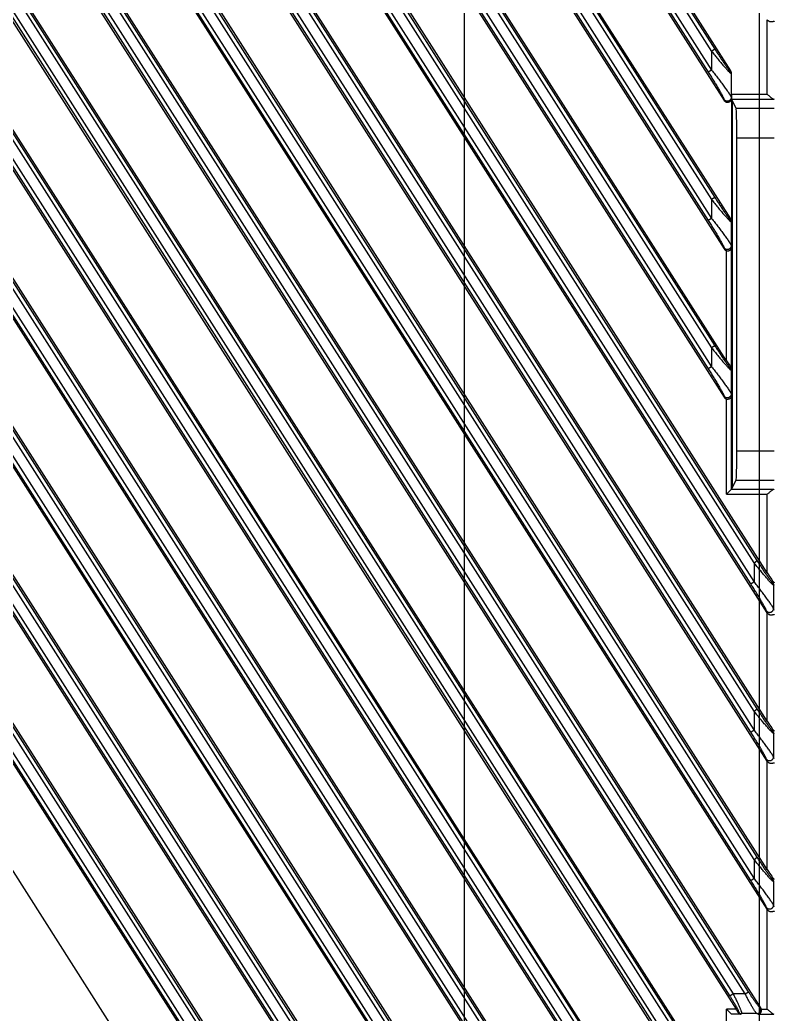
# Model space of a CAD drawing. Header units: millimetres. Extents: x 562 to 17351, y 2396 to 6995.
# Drawn here: x 14462.1 to 14538.8, y 4678.3 to 4779.4 of the extents above; entities that cross this region are included whole.
import ezdxf

# ---------------------------------------------------------------- set-up
doc = ezdxf.new("R2010")
doc.units = ezdxf.units.MM

# ---------------------------------------------------------------- blocks, each defined once
blk = doc.blocks.new('DTGCNV')
at = {"color": 7, "linetype": 'Continuous'}
for p, q in [((13136.22, 5009.5), (13315.88, 4727.48)), ((13315.92, 4731.52), (13138.83, 5009.5)), ((13145.82, 5009.5), (13315.88, 4742.55)), ((13315.92, 4746.59), (13148.43, 5009.5)), ((13155.43, 5009.5), (13315.88, 4757.63)), ((13311.78, 4768.16), (13158.03, 5009.5)), ((13165.03, 5009.5), (13311.54, 4779.53)), ((13311.78, 4783.23), (13167.64, 5009.5)), ((13174.63, 5009.5), (13311.54, 4794.6)), ((13241.86, 5009.5), (13311.54, 4900.13)), ((13312.21, 4903.17), (13244.47, 5009.5)), ((13314.23, 4730.42), (13137.44, 5007.93)), ((13314.57, 4730.63), (13137.77, 5008.15)), ((13314.57, 4732.55), (13138.99, 5008.15)), ((13314.9, 4732.76), (13139.33, 5008.36)), ((13314.23, 4745.49), (13147.04, 5007.93)), ((13314.57, 4745.71), (13147.38, 5008.15)), ((13314.57, 4747.62), (13148.6, 5008.15)), ((13314.9, 4747.84), (13148.93, 5008.36)), ((13314.23, 4760.57), (13156.64, 5007.93)), ((13314.57, 4760.78), (13156.98, 5008.15)), ((13314.57, 4762.7), (13158.2, 5008.15)), ((13314.9, 4762.91), (13158.54, 5008.36)), ((13166.25, 5007.93), (13309.92, 4782.41)), ((13166.58, 5008.15), (13310.26, 4782.62)), ((13167.8, 5008.15), (13310.26, 4784.54)), ((13168.14, 5008.36), (13310.59, 4784.75)), ((13175.85, 5007.93), (13309.92, 4797.49)), ((13176.19, 5008.15), (13310.26, 4797.7)), ((13177.41, 5008.15), (13310.26, 4799.62)), ((13177.74, 5008.36), (13310.59, 4799.83)), ((13243.08, 5007.93), (13309.92, 4903.01)), ((13243.42, 5008.15), (13310.26, 4903.23)), ((13244.64, 5008.15), (13310.26, 4905.14)), ((13244.97, 5008.36), (13310.59, 4905.36)), ((13122.27, 5005.36), (13314.22, 4704.06)), ((13129.33, 5005.24), (13315.88, 4712.4)), ((13315.92, 4716.44), (13131.86, 5005.36)), ((13311.78, 4798.31), (13179.88, 5005.36)), ((13186.95, 5005.24), (13312.75, 4807.77)), ((13315.27, 4807.91), (13189.48, 5005.36)), ((13196.56, 5005.24), (13315.88, 4817.93)), ((13315.92, 4821.97), (13199.08, 5005.36)), ((13206.16, 5005.24), (13315.88, 4833)), ((13315.92, 4837.04), (13208.69, 5005.36)), ((13215.76, 5005.24), (13315.88, 4848.08)), ((13315.92, 4852.12), (13218.29, 5005.36)), ((13225.37, 5005.24), (13311.54, 4869.98)), ((13311.78, 4873.69), (13227.9, 5005.36)), ((13234.97, 5005.24), (13311.54, 4885.06)), ((13314.23, 4715.34), (13130.58, 5003.62)), ((13314.57, 4715.56), (13130.91, 5003.84)), ((13314.57, 4717.47), (13132.13, 5003.84)), ((13314.9, 4717.69), (13132.47, 5004.05)), ((13188.2, 5003.62), (13312.12, 4809.11)), ((13188.54, 5003.84), (13312.45, 4809.33)), ((13313.67, 4809.33), (13189.76, 5003.84)), ((13314.01, 4809.54), (13190.09, 5004.05)), ((13314.23, 4820.87), (13197.81, 5003.62)), ((13314.57, 4821.09), (13198.14, 5003.84)), ((13314.57, 4823), (13199.36, 5003.84)), ((13314.9, 4823.22), (13199.7, 5004.05)), ((13314.23, 4835.95), (13207.41, 5003.62)), ((13314.57, 4836.16), (13207.75, 5003.84)), ((13314.57, 4838.08), (13208.97, 5003.84)), ((13314.9, 4838.29), (13209.3, 5004.05)), ((13314.23, 4851.02), (13217.01, 5003.62)), ((13314.57, 4851.24), (13217.35, 5003.84)), ((13314.57, 4853.15), (13218.57, 5003.84)), ((13314.9, 4853.37), (13218.91, 5004.05)), ((13226.62, 5003.62), (13309.92, 4872.86)), ((13226.95, 5003.84), (13310.26, 4873.08)), ((13228.17, 5003.84), (13310.26, 4874.99)), ((13228.51, 5004.05), (13310.59, 4875.21)), ((13236.22, 5003.62), (13309.92, 4887.94)), ((13236.56, 5003.84), (13310.26, 4888.15)), ((13237.78, 5003.84), (13310.26, 4890.07)), ((13312.21, 4888.1), (13238.09, 5004.43)), ((13238.11, 5004.05), (13310.59, 4890.28)), ((13315.92, 4900.77), (13315.92, 4908.33)), ((13310.59, 4905.36), (13310.26, 4905.14)), ((13310.26, 4905.14), (13310.26, 4903.23)), ((13310.26, 4903.23), (13309.92, 4903.01)), ((13312.19, 4903.1), (13312.21, 4903.17)), ((13312.26, 4902.89), (13312.27, 4902.95)), ((13312.26, 4902.89), (13312.26, 4900.46)), ((13312.27, 4900.77), (13312.27, 4902.95)), ((13312.27, 4900.77), (13315.92, 4900.77)), ((13311.52, 4900.25), (13311.54, 4900.13)), ((13312.26, 4900.46), (13312.27, 4900.35)), ((13312.27, 4900.35), (13312.27, 4900.3)), ((13312.27, 4900.3), (13312.27, 4887.88)), ((13312.28, 4900.27), (13316.58, 4900.27)), ((13312.75, 4899.35), (13312.28, 4900.27)), ((13312.37, 4860.8), (13312.37, 4900.1)), ((13312.75, 4899.35), (13316.62, 4899.35)), ((13312.82, 4896.35), (13316.62, 4896.35)), ((13312.82, 4864.54), (13312.82, 4896.35)), ((13310.59, 4890.28), (13310.26, 4890.07)), ((13310.26, 4890.07), (13310.26, 4888.15)), ((13310.26, 4888.15), (13309.92, 4887.94)), ((13312.19, 4888.02), (13312.21, 4888.1)), ((13312.26, 4887.81), (13312.27, 4887.88)), ((13312.26, 4887.81), (13312.26, 4885.39)), ((13312.26, 4885.39), (13312.28, 4885.18)), ((13311.52, 4885.17), (13311.54, 4885.06)), ((13311.78, 4873.69), (13311.78, 4884.88)), ((13312.28, 4872.86), (13312.28, 4885.18)), ((13310.59, 4875.21), (13310.26, 4874.99)), ((13310.26, 4874.99), (13310.26, 4873.08)), ((13310.26, 4873.08), (13309.92, 4872.86)), ((13312.19, 4872.95), (13312.21, 4873.05)), ((13312.28, 4872.86), (13312.26, 4872.74)), ((13312.26, 4872.74), (13312.26, 4870.31)), ((13312.26, 4870.31), (13312.28, 4870.1)), ((13311.52, 4870.1), (13311.54, 4869.98)), ((13311.78, 4860.12), (13311.78, 4869.8)), ((13312.28, 4860.62), (13312.28, 4870.1)), ((13312.82, 4864.54), (13316.62, 4864.54)), ((13312.28, 4860.62), (13312.75, 4861.55)), ((13312.75, 4861.55), (13316.62, 4861.55)), ((13311.78, 4860.12), (13312.28, 4860.62)), ((13311.78, 4860.12), (13315.92, 4860.12)), ((13312.28, 4860.62), (13316.58, 4860.62)), ((13315.92, 4852.12), (13315.92, 4860.12)), ((13314.57, 4853.15), (13314.9, 4853.37)), ((13314.57, 4853.15), (13314.57, 4851.24)), ((13314.23, 4851.02), (13314.57, 4851.24)), ((13316.61, 4851.13), (13316.5, 4851.1)), ((13316.62, 4850.91), (13316.56, 4850.89)), ((13316.56, 4850.89), (13316.56, 4848.5)), ((13315.88, 4848.08), (13315.82, 4848.28)), ((13315.92, 4837.04), (13315.92, 4848.03)), ((13316.62, 4848.29), (13316.56, 4848.5)), ((13314.57, 4838.08), (13314.9, 4838.29)), ((13314.57, 4838.08), (13314.57, 4836.16)), ((13314.23, 4835.95), (13314.57, 4836.16)), ((13316.61, 4836.06), (13316.5, 4836.03)), ((13316.62, 4835.83), (13316.56, 4835.81)), ((13316.56, 4835.81), (13316.56, 4833.42)), ((13315.88, 4833), (13315.82, 4833.21)), ((13315.92, 4821.97), (13315.92, 4832.96)), ((13316.62, 4833.22), (13316.56, 4833.42)), ((13314.57, 4823), (13314.9, 4823.22)), ((13314.57, 4823), (13314.57, 4821.09)), ((13314.23, 4820.87), (13314.57, 4821.09)), ((13316.61, 4820.98), (13316.5, 4820.95)), ((13316.62, 4820.75), (13316.56, 4820.74)), ((13316.56, 4820.74), (13316.56, 4818.35)), ((13315.88, 4817.93), (13315.82, 4818.13)), ((13315.92, 4807.77), (13315.92, 4817.88)), ((13316.62, 4818.14), (13316.56, 4818.35)), ((13313.67, 4809.33), (13314.01, 4809.54)), ((13312.45, 4809.33), (13312.12, 4809.11)), ((13313.67, 4809.33), (13312.45, 4809.33)), ((13312.75, 4807.77), (13311.78, 4807.77)), ((13312.28, 4807.27), (13311.78, 4807.77)), ((13311.78, 4798.31), (13311.78, 4807.77)), ((13312.93, 4807.48), (13312.98, 4807.51)), ((13315.27, 4807.91), (13315.19, 4807.94)), ((13315.33, 4807.77), (13315.92, 4807.77)), ((13313.24, 4807.27), (13312.28, 4807.27)), ((13313.31, 4807.33), (13313.24, 4807.27)), ((13314.85, 4807.33), (13313.31, 4807.33)), ((13315, 4807.27), (13314.85, 4807.33)), ((13315, 4807.27), (13316.58, 4807.27))]:
    blk.add_line(p, q, dxfattribs=at)
for centre, radius, start, end in [((13311.86, 4902.88), 0.396, 0.208, 32.9741), ((13311.86, 4887.81), 0.396, 0.208, 32.9741), ((13311.86, 4872.73), 0.396, 0.208, 32.9741), ((13316.16, 4850.89), 0.402, 0.1282, 32.3718), ((13316.16, 4835.81), 0.402, 0.1282, 32.3718), ((13316.16, 4820.74), 0.402, 0.1282, 32.3718), ((13313.32, 4807.73), 0.401, 212.5011, 269.7384)]:
    blk.add_arc(centre, radius, start, end, dxfattribs=at)
for centre, major_axis, ratio, start_param, end_param in [((13311.87, 4902.95), (0.085, 0.394), 0.992337, -1.357318, -0.787827), ((13312.28, 4900.77), (0, 0.5), 0.026186, -4.712389, -3.193953), ((13315.92, 4900.26), (0.7, 0), 0.052408, 0, 0.329), ((13312.74, 4896.35), (0, 3), 0.026186, -1.570796, -0.05236), ((13311.87, 4887.88), (0.085, 0.394), 0.992337, -1.357318, -0.787827), ((13311.87, 4885.28), (-0.052, 0.405), 0.97951, -4.264838, -3.490965), ((13311.78, 4873.77), (-0.499, 0.789), 0.046753, -4.638574, -3.601913), ((13311.87, 4870.2), (-0.052, 0.405), 0.97951, -4.264838, -3.490965), ((13312.74, 4864.54), (0, 3), 0.026186, -3.089233, -1.570796), ((13311.78, 4860.62), (0.5, 0), 0.052408, -0.05236, -0.02618), ((13315.92, 4860.63), (0.7, 0), 0.052408, -0.329, 0), ((13315.92, 4852.23), (-0.7, 1.1), 0.046753, -4.638574, -3.259594), ((13316.22, 4848.3), (-0.117, 0.402), 0.954439, -4.415997, -4.276035), ((13315.92, 4837.16), (-0.7, 1.1), 0.046753, -4.638574, -3.259594), ((13316.22, 4833.23), (-0.117, 0.402), 0.954439, -4.415997, -4.276035), ((13315.92, 4822.08), (-0.7, 1.1), 0.046753, -4.638574, -3.259594), ((13316.22, 4818.15), (-0.117, 0.402), 0.954439, -4.415997, -4.276035), ((13312.7, 4807.77), (-0.321, 0.499), 0.073624, -2.248851, -1.618026), ((13314.93, 4807.7), (0.378, -0.144), 0.989397, 0.554281, 0.92719)]:
    blk.add_ellipse(centre, major_axis=major_axis, ratio=ratio, start_param=start_param, end_param=end_param, dxfattribs=at)
for points, knots in [([(13315.92, 4908.33), (13315.93, 4908.32), (13315.97, 4908.28), (13316.03, 4908.24), (13316.09, 4908.21), (13316.15, 4908.18), (13316.22, 4908.17), (13316.28, 4908.16), (13316.34, 4908.16), (13316.4, 4908.16), (13316.44, 4908.17), (13316.47, 4908.18), (13316.5, 4908.18), (13316.52, 4908.19), (13316.55, 4908.2), (13316.56, 4908.2), (13316.57, 4908.21), (13316.59, 4908.21), (13316.6, 4908.21), (13316.6, 4908.2), (13316.61, 4908.2), (13316.62, 4908.19), (13316.62, 4908.18), (13316.62, 4908.17), (13316.62, 4908.17)], [0, 0, 0, 0, 0.092092, 0.18383, 0.274482, 0.363041, 0.448376, 0.529457, 0.605459, 0.675766, 0.739913, 0.769539, 0.797439, 0.847676, 0.869774, 0.889641, 0.907107, 0.922074, 0.934647, 0.945489, 0.956057, 0.968087, 0.982675, 1, 1, 1, 1]), ([(13310.26, 4905.14), (13310.36, 4905.01), (13310.57, 4904.76), (13310.83, 4904.44), (13311.03, 4904.19), (13311.18, 4904.01), (13311.33, 4903.83), (13311.48, 4903.66), (13311.6, 4903.52), (13311.69, 4903.42), (13311.76, 4903.34), (13311.83, 4903.27), (13311.89, 4903.2), (13311.95, 4903.14), (13312, 4903.08), (13312.06, 4903.03), (13312.1, 4902.99), (13312.14, 4902.95), (13312.18, 4902.92), (13312.2, 4902.9), (13312.21, 4902.89), (13312.22, 4902.89), (13312.23, 4902.88), (13312.24, 4902.88), (13312.25, 4902.88), (13312.25, 4902.88), (13312.25, 4902.88), (13312.26, 4902.88), (13312.26, 4902.88), (13312.26, 4902.89)], [0, 0, 0, 0, 0.163599, 0.325517, 0.405208, 0.483611, 0.560291, 0.634699, 0.706102, 0.740385, 0.773533, 0.805367, 0.835691, 0.864271, 0.890851, 0.915138, 0.936821, 0.955575, 0.97109, 0.977548, 0.983108, 0.987753, 0.991491, 0.994362, 0.995508, 0.996494, 0.997369, 0.998198, 1, 1, 1, 1]), ([(13310.59, 4905.36), (13310.67, 4905.23), (13310.79, 4905.05), (13310.95, 4904.81), (13311.07, 4904.63), (13311.18, 4904.45), (13311.3, 4904.27), (13311.42, 4904.1), (13311.53, 4903.93), (13311.63, 4903.79), (13311.7, 4903.69), (13311.76, 4903.61), (13311.81, 4903.53), (13311.86, 4903.46), (13311.92, 4903.4), (13311.96, 4903.33), (13312.01, 4903.27), (13312.05, 4903.22), (13312.09, 4903.18), (13312.12, 4903.15), (13312.14, 4903.13), (13312.15, 4903.11), (13312.16, 4903.1), (13312.17, 4903.1), (13312.18, 4903.09), (13312.18, 4903.09), (13312.19, 4903.09), (13312.19, 4903.09), (13312.19, 4903.09), (13312.19, 4903.1), (13312.19, 4903.1), (13312.19, 4903.1)], [0, 0, 0, 0, 0.15694, 0.235083, 0.312792, 0.389889, 0.466133, 0.541222, 0.614757, 0.686184, 0.720877, 0.754726, 0.78758, 0.819246, 0.849499, 0.878053, 0.90457, 0.928641, 0.949798, 0.96753, 0.974953, 0.981338, 0.986644, 0.990849, 0.993984, 0.99519, 0.9962, 0.997085, 0.997946, 0.99889, 1, 1, 1, 1]), ([(13309.92, 4903.01), (13310.01, 4902.88), (13310.17, 4902.61), (13310.38, 4902.28), (13310.54, 4902.02), (13310.66, 4901.82), (13310.78, 4901.63), (13310.89, 4901.44), (13311, 4901.25), (13311.11, 4901.07), (13311.21, 4900.89), (13311.28, 4900.75), (13311.34, 4900.64), (13311.38, 4900.57), (13311.42, 4900.5), (13311.45, 4900.43), (13311.48, 4900.37), (13311.5, 4900.33), (13311.51, 4900.3), (13311.51, 4900.28), (13311.52, 4900.26), (13311.52, 4900.25), (13311.52, 4900.25)], [0, 0, 0, 0, 0.147854, 0.294636, 0.367264, 0.439153, 0.510088, 0.579799, 0.647935, 0.714028, 0.777425, 0.83718, 0.86528, 0.891898, 0.916748, 0.939475, 0.959663, 0.976821, 0.984101, 0.990427, 0.995741, 1, 1, 1, 1]), ([(13310.26, 4903.23), (13310.37, 4903.09), (13310.58, 4902.81), (13310.85, 4902.47), (13311.06, 4902.2), (13311.21, 4902), (13311.36, 4901.8), (13311.51, 4901.6), (13311.64, 4901.41), (13311.77, 4901.23), (13311.9, 4901.06), (13311.99, 4900.92), (13312.06, 4900.82), (13312.1, 4900.75), (13312.14, 4900.68), (13312.18, 4900.62), (13312.21, 4900.57), (13312.23, 4900.53), (13312.24, 4900.51), (13312.25, 4900.49), (13312.25, 4900.48), (13312.26, 4900.47), (13312.26, 4900.46)], [0, 0, 0, 0, 0.154445, 0.30727, 0.382534, 0.456692, 0.529432, 0.600377, 0.669045, 0.734822, 0.796897, 0.854183, 0.880595, 0.905226, 0.927827, 0.94811, 0.965769, 0.980485, 0.986646, 0.991965, 0.996419, 1, 1, 1, 1]), ([(13315.92, 4900.77), (13315.95, 4900.75), (13316.02, 4900.69), (13316.11, 4900.61), (13316.2, 4900.53), (13316.29, 4900.46), (13316.37, 4900.4), (13316.42, 4900.36), (13316.46, 4900.33), (13316.5, 4900.31), (13316.52, 4900.3), (13316.54, 4900.29), (13316.56, 4900.28), (13316.57, 4900.28), (13316.58, 4900.27), (13316.58, 4900.27)], [0, 0, 0, 0, 0.15268, 0.303625, 0.450751, 0.591571, 0.722639, 0.783067, 0.839077, 0.889751, 0.934068, 0.953529, 0.971042, 0.986537, 1, 1, 1, 1]), ([(13312.26, 4900.46), (13312.26, 4900.44), (13312.25, 4900.4), (13312.24, 4900.34), (13312.21, 4900.28), (13312.18, 4900.23), (13312.13, 4900.18), (13312.08, 4900.14), (13312.03, 4900.11), (13311.97, 4900.09), (13311.91, 4900.07), (13311.84, 4900.07), (13311.78, 4900.08), (13311.72, 4900.09), (13311.66, 4900.12), (13311.61, 4900.15), (13311.56, 4900.2), (13311.53, 4900.23), (13311.52, 4900.25)], [0, 0, 0, 0, 0.061771, 0.123674, 0.185724, 0.247974, 0.310429, 0.373081, 0.435901, 0.498841, 0.561846, 0.62485, 0.687789, 0.750605, 0.813254, 0.8757, 0.937956, 1, 1, 1, 1]), ([(13312.27, 4900.3), (13312.27, 4900.29), (13312.26, 4900.27), (13312.26, 4900.24), (13312.25, 4900.21), (13312.24, 4900.18), (13312.22, 4900.15), (13312.21, 4900.13), (13312.19, 4900.1), (13312.16, 4900.07), (13312.13, 4900.03), (13312.08, 4900), (13312.02, 4899.97), (13311.96, 4899.95), (13311.9, 4899.94), (13311.84, 4899.94), (13311.78, 4899.95), (13311.72, 4899.97), (13311.67, 4900), (13311.62, 4900.04), (13311.57, 4900.08), (13311.55, 4900.11), (13311.54, 4900.13)], [0, 0, 0, 0, 0.031228, 0.062521, 0.093849, 0.125129, 0.15636, 0.187602, 0.218877, 0.25016, 0.312643, 0.375129, 0.437617, 0.500102, 0.562588, 0.625073, 0.68756, 0.750046, 0.812535, 0.875018, 0.937518, 1, 1, 1, 1]), ([(13310.26, 4890.07), (13310.36, 4889.94), (13310.57, 4889.68), (13310.83, 4889.36), (13311.03, 4889.11), (13311.18, 4888.93), (13311.33, 4888.76), (13311.48, 4888.58), (13311.6, 4888.45), (13311.69, 4888.34), (13311.76, 4888.27), (13311.83, 4888.2), (13311.89, 4888.13), (13311.95, 4888.07), (13312, 4888.01), (13312.06, 4887.96), (13312.1, 4887.91), (13312.14, 4887.87), (13312.18, 4887.85), (13312.2, 4887.83), (13312.21, 4887.82), (13312.22, 4887.81), (13312.23, 4887.81), (13312.24, 4887.8), (13312.25, 4887.8), (13312.25, 4887.8), (13312.25, 4887.8), (13312.26, 4887.81), (13312.26, 4887.81), (13312.26, 4887.81)], [0, 0, 0, 0, 0.163599, 0.325517, 0.405208, 0.483611, 0.560291, 0.634699, 0.706102, 0.740385, 0.773533, 0.805367, 0.835691, 0.864271, 0.890851, 0.915138, 0.936821, 0.955575, 0.97109, 0.977548, 0.983108, 0.987753, 0.991491, 0.994362, 0.995508, 0.996494, 0.997369, 0.998198, 1, 1, 1, 1]), ([(13310.59, 4890.28), (13310.67, 4890.16), (13310.79, 4889.98), (13310.95, 4889.73), (13311.07, 4889.55), (13311.18, 4889.37), (13311.3, 4889.2), (13311.42, 4889.02), (13311.53, 4888.85), (13311.63, 4888.72), (13311.7, 4888.61), (13311.76, 4888.53), (13311.81, 4888.46), (13311.86, 4888.39), (13311.92, 4888.32), (13311.96, 4888.26), (13312.01, 4888.2), (13312.05, 4888.15), (13312.09, 4888.1), (13312.12, 4888.07), (13312.14, 4888.05), (13312.15, 4888.04), (13312.16, 4888.03), (13312.17, 4888.02), (13312.18, 4888.02), (13312.18, 4888.02), (13312.19, 4888.02), (13312.19, 4888.02), (13312.19, 4888.02), (13312.19, 4888.02), (13312.19, 4888.02), (13312.19, 4888.02)], [0, 0, 0, 0, 0.15694, 0.235083, 0.312792, 0.389889, 0.466133, 0.541222, 0.614757, 0.686184, 0.720877, 0.754726, 0.78758, 0.819246, 0.849499, 0.878053, 0.90457, 0.928641, 0.949798, 0.96753, 0.974953, 0.981338, 0.986644, 0.990849, 0.993984, 0.99519, 0.9962, 0.997085, 0.997946, 0.99889, 1, 1, 1, 1]), ([(13309.92, 4887.94), (13310.01, 4887.8), (13310.17, 4887.54), (13310.38, 4887.21), (13310.54, 4886.94), (13310.66, 4886.75), (13310.78, 4886.55), (13310.89, 4886.36), (13311, 4886.17), (13311.11, 4885.99), (13311.21, 4885.81), (13311.28, 4885.67), (13311.34, 4885.57), (13311.38, 4885.49), (13311.42, 4885.42), (13311.45, 4885.36), (13311.48, 4885.3), (13311.5, 4885.25), (13311.51, 4885.22), (13311.51, 4885.2), (13311.52, 4885.19), (13311.52, 4885.18), (13311.52, 4885.17)], [0, 0, 0, 0, 0.147854, 0.294636, 0.367264, 0.439153, 0.510088, 0.579799, 0.647935, 0.714028, 0.777425, 0.83718, 0.86528, 0.891898, 0.916748, 0.939475, 0.959663, 0.976821, 0.984101, 0.990427, 0.995741, 1, 1, 1, 1]), ([(13310.26, 4888.15), (13310.37, 4888.01), (13310.58, 4887.74), (13310.85, 4887.4), (13311.06, 4887.12), (13311.21, 4886.92), (13311.36, 4886.72), (13311.51, 4886.53), (13311.64, 4886.34), (13311.77, 4886.16), (13311.9, 4885.98), (13311.99, 4885.85), (13312.06, 4885.74), (13312.1, 4885.67), (13312.14, 4885.61), (13312.18, 4885.55), (13312.21, 4885.5), (13312.23, 4885.46), (13312.24, 4885.43), (13312.25, 4885.41), (13312.25, 4885.4), (13312.26, 4885.39), (13312.26, 4885.39)], [0, 0, 0, 0, 0.154445, 0.30727, 0.382534, 0.456692, 0.529432, 0.600377, 0.669045, 0.734822, 0.796897, 0.854183, 0.880595, 0.905226, 0.927827, 0.94811, 0.965769, 0.980485, 0.986646, 0.991965, 0.996419, 1, 1, 1, 1]), ([(13312.26, 4885.39), (13312.26, 4885.37), (13312.25, 4885.32), (13312.24, 4885.26), (13312.21, 4885.21), (13312.18, 4885.15), (13312.13, 4885.1), (13312.08, 4885.06), (13312.03, 4885.03), (13311.97, 4885.01), (13311.91, 4885), (13311.84, 4884.99), (13311.78, 4885), (13311.72, 4885.02), (13311.66, 4885.04), (13311.61, 4885.08), (13311.56, 4885.12), (13311.53, 4885.16), (13311.52, 4885.17)], [0, 0, 0, 0, 0.061771, 0.123674, 0.185724, 0.247974, 0.310429, 0.373081, 0.435901, 0.498841, 0.561846, 0.62485, 0.687789, 0.750605, 0.813254, 0.8757, 0.937956, 1, 1, 1, 1]), ([(13311.78, 4884.88), (13311.82, 4884.87), (13311.89, 4884.86), (13311.99, 4884.87), (13312.08, 4884.9), (13312.15, 4884.94), (13312.21, 4884.99), (13312.25, 4885.05), (13312.28, 4885.11), (13312.28, 4885.15), (13312.28, 4885.18)], [0, 0, 0, 0, 0.160899, 0.314742, 0.456494, 0.584742, 0.700638, 0.806545, 0.905309, 1, 1, 1, 1]), ([(13310.26, 4874.99), (13310.36, 4874.86), (13310.57, 4874.61), (13310.83, 4874.29), (13311.03, 4874.04), (13311.18, 4873.86), (13311.33, 4873.68), (13311.48, 4873.51), (13311.6, 4873.37), (13311.69, 4873.27), (13311.76, 4873.19), (13311.83, 4873.12), (13311.89, 4873.05), (13311.95, 4872.99), (13312, 4872.93), (13312.06, 4872.88), (13312.1, 4872.83), (13312.14, 4872.8), (13312.18, 4872.77), (13312.2, 4872.75), (13312.21, 4872.74), (13312.22, 4872.74), (13312.23, 4872.73), (13312.24, 4872.73), (13312.25, 4872.73), (13312.25, 4872.73), (13312.25, 4872.73), (13312.26, 4872.73), (13312.26, 4872.73), (13312.26, 4872.74)], [0, 0, 0, 0, 0.163599, 0.325517, 0.405208, 0.483611, 0.560291, 0.634699, 0.706102, 0.740385, 0.773533, 0.805367, 0.835691, 0.864271, 0.890851, 0.915138, 0.936821, 0.955575, 0.97109, 0.977548, 0.983108, 0.987753, 0.991491, 0.994362, 0.995508, 0.996494, 0.997369, 0.998198, 1, 1, 1, 1]), ([(13310.59, 4875.21), (13310.67, 4875.08), (13310.79, 4874.9), (13310.95, 4874.66), (13311.07, 4874.48), (13311.18, 4874.3), (13311.3, 4874.12), (13311.42, 4873.95), (13311.53, 4873.78), (13311.63, 4873.64), (13311.7, 4873.53), (13311.76, 4873.46), (13311.81, 4873.38), (13311.86, 4873.31), (13311.92, 4873.25), (13311.96, 4873.18), (13312.01, 4873.12), (13312.05, 4873.07), (13312.09, 4873.03), (13312.12, 4873), (13312.14, 4872.97), (13312.15, 4872.96), (13312.16, 4872.95), (13312.17, 4872.95), (13312.18, 4872.94), (13312.18, 4872.94), (13312.19, 4872.94), (13312.19, 4872.94), (13312.19, 4872.94), (13312.19, 4872.95), (13312.19, 4872.95), (13312.19, 4872.95)], [0, 0, 0, 0, 0.15694, 0.235083, 0.312792, 0.389889, 0.466133, 0.541222, 0.614757, 0.686184, 0.720877, 0.754726, 0.78758, 0.819246, 0.849499, 0.878053, 0.90457, 0.928641, 0.949798, 0.96753, 0.974953, 0.981338, 0.986644, 0.990849, 0.993984, 0.99519, 0.9962, 0.997085, 0.997946, 0.99889, 1, 1, 1, 1]), ([(13309.92, 4872.86), (13310.01, 4872.73), (13310.17, 4872.46), (13310.38, 4872.13), (13310.54, 4871.87), (13310.66, 4871.67), (13310.78, 4871.48), (13310.89, 4871.28), (13311, 4871.1), (13311.11, 4870.91), (13311.21, 4870.74), (13311.28, 4870.6), (13311.34, 4870.49), (13311.38, 4870.42), (13311.42, 4870.35), (13311.45, 4870.28), (13311.48, 4870.22), (13311.5, 4870.18), (13311.51, 4870.15), (13311.51, 4870.13), (13311.52, 4870.11), (13311.52, 4870.1), (13311.52, 4870.1)], [0, 0, 0, 0, 0.147854, 0.294636, 0.367264, 0.439153, 0.510088, 0.579799, 0.647935, 0.714028, 0.777425, 0.83718, 0.86528, 0.891898, 0.916748, 0.939475, 0.959663, 0.976821, 0.984101, 0.990427, 0.995741, 1, 1, 1, 1]), ([(13310.26, 4873.08), (13310.37, 4872.94), (13310.58, 4872.66), (13310.85, 4872.32), (13311.06, 4872.05), (13311.21, 4871.84), (13311.36, 4871.65), (13311.51, 4871.45), (13311.64, 4871.26), (13311.77, 4871.08), (13311.9, 4870.91), (13311.99, 4870.77), (13312.06, 4870.67), (13312.1, 4870.6), (13312.14, 4870.53), (13312.18, 4870.47), (13312.21, 4870.42), (13312.23, 4870.38), (13312.24, 4870.36), (13312.25, 4870.34), (13312.25, 4870.32), (13312.26, 4870.32), (13312.26, 4870.31)], [0, 0, 0, 0, 0.154445, 0.30727, 0.382534, 0.456692, 0.529432, 0.600377, 0.669045, 0.734822, 0.796897, 0.854183, 0.880595, 0.905226, 0.927827, 0.94811, 0.965769, 0.980485, 0.986646, 0.991965, 0.996419, 1, 1, 1, 1]), ([(13312.28, 4872.86), (13312.28, 4872.88), (13312.28, 4872.91), (13312.27, 4872.96), (13312.24, 4873.01), (13312.23, 4873.04), (13312.21, 4873.05)], [0, 0, 0, 0, 0.23991, 0.484403, 0.736695, 1, 1, 1, 1]), ([(13312.26, 4870.31), (13312.26, 4870.29), (13312.25, 4870.25), (13312.24, 4870.19), (13312.21, 4870.13), (13312.18, 4870.08), (13312.13, 4870.03), (13312.08, 4869.99), (13312.03, 4869.96), (13311.97, 4869.93), (13311.91, 4869.92), (13311.84, 4869.92), (13311.78, 4869.93), (13311.72, 4869.94), (13311.66, 4869.97), (13311.61, 4870), (13311.56, 4870.05), (13311.53, 4870.08), (13311.52, 4870.1)], [0, 0, 0, 0, 0.061771, 0.123674, 0.185724, 0.247974, 0.310429, 0.373081, 0.435901, 0.498841, 0.561846, 0.62485, 0.687789, 0.750605, 0.813254, 0.8757, 0.937956, 1, 1, 1, 1]), ([(13311.78, 4869.8), (13311.82, 4869.8), (13311.89, 4869.79), (13311.99, 4869.8), (13312.08, 4869.83), (13312.15, 4869.87), (13312.21, 4869.92), (13312.25, 4869.98), (13312.28, 4870.04), (13312.28, 4870.08), (13312.28, 4870.1)], [0, 0, 0, 0, 0.160899, 0.314742, 0.456494, 0.584742, 0.700638, 0.806545, 0.905309, 1, 1, 1, 1]), ([(13316.58, 4860.62), (13316.58, 4860.62), (13316.57, 4860.62), (13316.56, 4860.61), (13316.54, 4860.61), (13316.52, 4860.6), (13316.5, 4860.58), (13316.46, 4860.56), (13316.42, 4860.53), (13316.37, 4860.49), (13316.29, 4860.44), (13316.2, 4860.36), (13316.11, 4860.28), (13316.02, 4860.2), (13315.95, 4860.15), (13315.92, 4860.12)], [0, 0, 0, 0, 0.013463, 0.028958, 0.046471, 0.065932, 0.110248, 0.160922, 0.216933, 0.277361, 0.408429, 0.549248, 0.696374, 0.84732, 1, 1, 1, 1]), ([(13316.56, 4850.89), (13316.56, 4850.89), (13316.55, 4850.89), (13316.54, 4850.89), (13316.53, 4850.89), (13316.52, 4850.9), (13316.51, 4850.91), (13316.49, 4850.93), (13316.46, 4850.95), (13316.42, 4850.99), (13316.38, 4851.03), (13316.33, 4851.08), (13316.27, 4851.13), (13316.22, 4851.19), (13316.13, 4851.28), (13316.03, 4851.4), (13315.89, 4851.55), (13315.76, 4851.71), (13315.61, 4851.88), (13315.47, 4852.05), (13315.32, 4852.23), (13315.17, 4852.41), (13315.02, 4852.59), (13314.82, 4852.84), (13314.67, 4853.03), (13314.57, 4853.15)], [0, 0, 0, 0, 0.002036, 0.004765, 0.008306, 0.012701, 0.017956, 0.024063, 0.038745, 0.05652, 0.077106, 0.100208, 0.125538, 0.152825, 0.181822, 0.244102, 0.310933, 0.381227, 0.454167, 0.529124, 0.605619, 0.683271, 0.76177, 0.840872, 1, 1, 1, 1]), ([(13316.5, 4851.1), (13316.5, 4851.1), (13316.49, 4851.1), (13316.49, 4851.1), (13316.48, 4851.11), (13316.47, 4851.11), (13316.46, 4851.12), (13316.45, 4851.13), (13316.44, 4851.14), (13316.42, 4851.16), (13316.4, 4851.18), (13316.37, 4851.22), (13316.33, 4851.27), (13316.29, 4851.32), (13316.24, 4851.38), (13316.19, 4851.45), (13316.12, 4851.54), (13316.04, 4851.66), (13315.93, 4851.82), (13315.82, 4851.98), (13315.71, 4852.14), (13315.59, 4852.31), (13315.48, 4852.48), (13315.36, 4852.66), (13315.25, 4852.83), (13315.09, 4853.07), (13314.98, 4853.25), (13314.9, 4853.37)], [0, 0, 0, 0, 0.001988, 0.003277, 0.004801, 0.008605, 0.013451, 0.019328, 0.026206, 0.034036, 0.042764, 0.062675, 0.085465, 0.110691, 0.137955, 0.166932, 0.197336, 0.261568, 0.329268, 0.399486, 0.471568, 0.545042, 0.619552, 0.694837, 0.77068, 0.84692, 1, 1, 1, 1]), ([(13315.82, 4848.28), (13315.82, 4848.29), (13315.82, 4848.3), (13315.81, 4848.33), (13315.79, 4848.37), (13315.77, 4848.43), (13315.74, 4848.49), (13315.7, 4848.56), (13315.65, 4848.65), (13315.58, 4848.78), (13315.49, 4848.95), (13315.39, 4849.12), (13315.29, 4849.3), (13315.18, 4849.49), (13315.07, 4849.67), (13314.91, 4849.93), (13314.72, 4850.25), (13314.48, 4850.63), (13314.31, 4850.89), (13314.23, 4851.02)], [0, 0, 0, 0, 0.005901, 0.012735, 0.028952, 0.048163, 0.069902, 0.093761, 0.1194, 0.174923, 0.234768, 0.297789, 0.363198, 0.430435, 0.499095, 0.568871, 0.710853, 0.85493, 1, 1, 1, 1]), ([(13316.56, 4848.5), (13316.56, 4848.5), (13316.55, 4848.51), (13316.54, 4848.54), (13316.52, 4848.58), (13316.49, 4848.63), (13316.46, 4848.68), (13316.42, 4848.74), (13316.36, 4848.84), (13316.28, 4848.96), (13316.17, 4849.12), (13316.05, 4849.29), (13315.92, 4849.47), (13315.78, 4849.66), (13315.64, 4849.85), (13315.45, 4850.11), (13315.19, 4850.44), (13314.88, 4850.84), (13314.67, 4851.1), (13314.57, 4851.24)], [0, 0, 0, 0, 0.00509, 0.010986, 0.025069, 0.041978, 0.061422, 0.083117, 0.106791, 0.15915, 0.216898, 0.278823, 0.34401, 0.411766, 0.481566, 0.552988, 0.699417, 0.848964, 1, 1, 1, 1]), ([(13316.62, 4851.14), (13316.62, 4851.13), (13316.62, 4851.13), (13316.62, 4851.13), (13316.62, 4851.13), (13316.61, 4851.13), (13316.61, 4851.13), (13316.61, 4851.13), (13316.61, 4851.13), (13316.61, 4851.13), (13316.61, 4851.13)], [0, 0, 0, 0, 0.134296, 0.239838, 0.325336, 0.408088, 0.50825, 0.637794, 0.80127, 1, 1, 1, 1]), ([(13315.82, 4848.28), (13315.84, 4848.27), (13315.86, 4848.23), (13315.91, 4848.19), (13315.96, 4848.16), (13316.02, 4848.13), (13316.08, 4848.12), (13316.14, 4848.11), (13316.21, 4848.12), (13316.27, 4848.13), (13316.33, 4848.15), (13316.38, 4848.18), (13316.43, 4848.22), (13316.48, 4848.27), (13316.51, 4848.32), (13316.54, 4848.38), (13316.55, 4848.44), (13316.56, 4848.48), (13316.56, 4848.5)], [0, 0, 0, 0, 0.061114, 0.122614, 0.184534, 0.246921, 0.309743, 0.372937, 0.436398, 0.5, 0.563602, 0.627063, 0.690257, 0.753079, 0.815466, 0.877386, 0.938886, 1, 1, 1, 1]), ([(13315.92, 4848.03), (13315.93, 4848.01), (13315.97, 4847.98), (13316.03, 4847.94), (13316.09, 4847.9), (13316.15, 4847.88), (13316.22, 4847.87), (13316.28, 4847.86), (13316.34, 4847.86), (13316.4, 4847.86), (13316.44, 4847.87), (13316.47, 4847.88), (13316.5, 4847.88), (13316.52, 4847.89), (13316.55, 4847.9), (13316.56, 4847.9), (13316.57, 4847.9), (13316.59, 4847.91), (13316.6, 4847.91), (13316.6, 4847.9), (13316.61, 4847.9), (13316.62, 4847.89), (13316.62, 4847.88), (13316.62, 4847.87), (13316.62, 4847.86)], [0, 0, 0, 0, 0.092092, 0.18383, 0.274482, 0.363041, 0.448376, 0.529457, 0.605459, 0.675766, 0.739913, 0.769539, 0.797439, 0.847676, 0.869774, 0.889641, 0.907107, 0.922074, 0.934647, 0.945489, 0.956057, 0.968087, 0.982675, 1, 1, 1, 1]), ([(13316.56, 4835.81), (13316.56, 4835.81), (13316.55, 4835.81), (13316.54, 4835.81), (13316.53, 4835.82), (13316.52, 4835.83), (13316.51, 4835.84), (13316.49, 4835.85), (13316.46, 4835.88), (13316.42, 4835.91), (13316.38, 4835.96), (13316.33, 4836), (13316.27, 4836.06), (13316.22, 4836.12), (13316.13, 4836.21), (13316.03, 4836.32), (13315.89, 4836.48), (13315.76, 4836.63), (13315.61, 4836.8), (13315.47, 4836.97), (13315.32, 4837.15), (13315.17, 4837.33), (13315.02, 4837.52), (13314.82, 4837.76), (13314.67, 4837.95), (13314.57, 4838.08)], [0, 0, 0, 0, 0.002036, 0.004765, 0.008306, 0.012701, 0.017956, 0.024063, 0.038745, 0.05652, 0.077106, 0.100208, 0.125538, 0.152825, 0.181822, 0.244102, 0.310933, 0.381227, 0.454167, 0.529124, 0.605619, 0.683271, 0.76177, 0.840872, 1, 1, 1, 1]), ([(13316.5, 4836.03), (13316.5, 4836.03), (13316.49, 4836.03), (13316.49, 4836.03), (13316.48, 4836.03), (13316.47, 4836.04), (13316.46, 4836.04), (13316.45, 4836.05), (13316.44, 4836.07), (13316.42, 4836.08), (13316.4, 4836.11), (13316.37, 4836.15), (13316.33, 4836.19), (13316.29, 4836.25), (13316.24, 4836.31), (13316.19, 4836.37), (13316.12, 4836.46), (13316.04, 4836.59), (13315.93, 4836.74), (13315.82, 4836.9), (13315.71, 4837.06), (13315.59, 4837.23), (13315.48, 4837.41), (13315.36, 4837.58), (13315.25, 4837.76), (13315.09, 4837.99), (13314.98, 4838.17), (13314.9, 4838.29)], [0, 0, 0, 0, 0.001988, 0.003277, 0.004801, 0.008605, 0.013451, 0.019328, 0.026206, 0.034036, 0.042764, 0.062675, 0.085465, 0.110691, 0.137955, 0.166932, 0.197336, 0.261568, 0.329268, 0.399486, 0.471568, 0.545042, 0.619552, 0.694837, 0.77068, 0.84692, 1, 1, 1, 1]), ([(13315.82, 4833.21), (13315.82, 4833.21), (13315.82, 4833.23), (13315.81, 4833.25), (13315.79, 4833.3), (13315.77, 4833.35), (13315.74, 4833.41), (13315.7, 4833.48), (13315.65, 4833.58), (13315.58, 4833.71), (13315.49, 4833.87), (13315.39, 4834.05), (13315.29, 4834.23), (13315.18, 4834.41), (13315.07, 4834.6), (13314.91, 4834.85), (13314.72, 4835.17), (13314.48, 4835.56), (13314.31, 4835.82), (13314.23, 4835.95)], [0, 0, 0, 0, 0.005901, 0.012735, 0.028952, 0.048163, 0.069902, 0.093761, 0.1194, 0.174923, 0.234768, 0.297789, 0.363198, 0.430435, 0.499095, 0.568871, 0.710853, 0.85493, 1, 1, 1, 1]), ([(13316.56, 4833.42), (13316.56, 4833.43), (13316.55, 4833.44), (13316.54, 4833.46), (13316.52, 4833.5), (13316.49, 4833.55), (13316.46, 4833.61), (13316.42, 4833.67), (13316.36, 4833.76), (13316.28, 4833.89), (13316.17, 4834.05), (13316.05, 4834.22), (13315.92, 4834.4), (13315.78, 4834.58), (13315.64, 4834.77), (13315.45, 4835.03), (13315.19, 4835.36), (13314.88, 4835.76), (13314.67, 4836.03), (13314.57, 4836.16)], [0, 0, 0, 0, 0.00509, 0.010986, 0.025069, 0.041978, 0.061422, 0.083117, 0.106791, 0.15915, 0.216898, 0.278823, 0.34401, 0.411766, 0.481566, 0.552988, 0.699417, 0.848964, 1, 1, 1, 1]), ([(13316.62, 4836.06), (13316.62, 4836.06), (13316.62, 4836.06), (13316.62, 4836.06), (13316.62, 4836.05), (13316.61, 4836.05), (13316.61, 4836.05), (13316.61, 4836.05), (13316.61, 4836.06), (13316.61, 4836.06), (13316.61, 4836.06)], [0, 0, 0, 0, 0.134296, 0.239838, 0.325336, 0.408088, 0.50825, 0.637794, 0.80127, 1, 1, 1, 1]), ([(13315.82, 4833.21), (13315.84, 4833.19), (13315.86, 4833.16), (13315.91, 4833.12), (13315.96, 4833.08), (13316.02, 4833.06), (13316.08, 4833.04), (13316.14, 4833.04), (13316.21, 4833.04), (13316.27, 4833.05), (13316.33, 4833.08), (13316.38, 4833.11), (13316.43, 4833.15), (13316.48, 4833.19), (13316.51, 4833.24), (13316.54, 4833.3), (13316.55, 4833.36), (13316.56, 4833.4), (13316.56, 4833.42)], [0, 0, 0, 0, 0.061114, 0.122614, 0.184534, 0.246921, 0.309743, 0.372937, 0.436398, 0.5, 0.563602, 0.627063, 0.690257, 0.753079, 0.815466, 0.877386, 0.938886, 1, 1, 1, 1]), ([(13315.92, 4832.96), (13315.93, 4832.94), (13315.97, 4832.9), (13316.03, 4832.86), (13316.09, 4832.83), (13316.15, 4832.81), (13316.22, 4832.79), (13316.28, 4832.78), (13316.34, 4832.78), (13316.4, 4832.79), (13316.44, 4832.79), (13316.47, 4832.8), (13316.5, 4832.81), (13316.52, 4832.81), (13316.55, 4832.82), (13316.56, 4832.83), (13316.57, 4832.83), (13316.59, 4832.83), (13316.6, 4832.83), (13316.6, 4832.83), (13316.61, 4832.82), (13316.62, 4832.81), (13316.62, 4832.8), (13316.62, 4832.79), (13316.62, 4832.79)], [0, 0, 0, 0, 0.09209, 0.183827, 0.274478, 0.363036, 0.448369, 0.529449, 0.605452, 0.675762, 0.739914, 0.769541, 0.797443, 0.84768, 0.869776, 0.889643, 0.907109, 0.922075, 0.934648, 0.945489, 0.956057, 0.968087, 0.982675, 1, 1, 1, 1]), ([(13316.56, 4820.74), (13316.56, 4820.74), (13316.55, 4820.74), (13316.54, 4820.74), (13316.53, 4820.74), (13316.52, 4820.75), (13316.51, 4820.76), (13316.49, 4820.78), (13316.46, 4820.8), (13316.42, 4820.84), (13316.38, 4820.88), (13316.33, 4820.93), (13316.27, 4820.98), (13316.22, 4821.04), (13316.13, 4821.13), (13316.03, 4821.25), (13315.89, 4821.4), (13315.76, 4821.56), (13315.61, 4821.73), (13315.47, 4821.9), (13315.32, 4822.08), (13315.17, 4822.26), (13315.02, 4822.44), (13314.82, 4822.69), (13314.67, 4822.88), (13314.57, 4823)], [0, 0, 0, 0, 0.002036, 0.004765, 0.008306, 0.012701, 0.017956, 0.024063, 0.038745, 0.05652, 0.077106, 0.100208, 0.125538, 0.152825, 0.181822, 0.244102, 0.310933, 0.381227, 0.454167, 0.529124, 0.605619, 0.683271, 0.76177, 0.840872, 1, 1, 1, 1]), ([(13316.5, 4820.95), (13316.5, 4820.95), (13316.49, 4820.95), (13316.49, 4820.95), (13316.48, 4820.96), (13316.47, 4820.96), (13316.46, 4820.97), (13316.45, 4820.98), (13316.44, 4820.99), (13316.42, 4821.01), (13316.4, 4821.03), (13316.37, 4821.07), (13316.33, 4821.12), (13316.29, 4821.17), (13316.24, 4821.23), (13316.19, 4821.3), (13316.12, 4821.39), (13316.04, 4821.51), (13315.93, 4821.66), (13315.82, 4821.82), (13315.71, 4821.99), (13315.59, 4822.16), (13315.48, 4822.33), (13315.36, 4822.5), (13315.25, 4822.68), (13315.09, 4822.92), (13314.98, 4823.1), (13314.9, 4823.22)], [0, 0, 0, 0, 0.001988, 0.003277, 0.004801, 0.008605, 0.013451, 0.019328, 0.026206, 0.034036, 0.042764, 0.062675, 0.085465, 0.110691, 0.137955, 0.166932, 0.197336, 0.261568, 0.329268, 0.399486, 0.471568, 0.545042, 0.619552, 0.694837, 0.77068, 0.84692, 1, 1, 1, 1]), ([(13315.82, 4818.13), (13315.82, 4818.14), (13315.82, 4818.15), (13315.81, 4818.18), (13315.79, 4818.22), (13315.77, 4818.28), (13315.74, 4818.34), (13315.7, 4818.4), (13315.65, 4818.5), (13315.58, 4818.63), (13315.49, 4818.8), (13315.39, 4818.97), (13315.29, 4819.15), (13315.18, 4819.33), (13315.07, 4819.52), (13314.91, 4819.78), (13314.72, 4820.1), (13314.48, 4820.48), (13314.31, 4820.74), (13314.23, 4820.87)], [0, 0, 0, 0, 0.005901, 0.012735, 0.028952, 0.048163, 0.069902, 0.093761, 0.1194, 0.174923, 0.234768, 0.297789, 0.363198, 0.430435, 0.499095, 0.568871, 0.710853, 0.85493, 1, 1, 1, 1]), ([(13316.56, 4818.35), (13316.56, 4818.35), (13316.55, 4818.36), (13316.54, 4818.39), (13316.52, 4818.43), (13316.49, 4818.48), (13316.46, 4818.53), (13316.42, 4818.59), (13316.36, 4818.69), (13316.28, 4818.81), (13316.17, 4818.97), (13316.05, 4819.14), (13315.92, 4819.32), (13315.78, 4819.51), (13315.64, 4819.7), (13315.45, 4819.96), (13315.19, 4820.29), (13314.88, 4820.69), (13314.67, 4820.95), (13314.57, 4821.09)], [0, 0, 0, 0, 0.00509, 0.010986, 0.025069, 0.041978, 0.061422, 0.083117, 0.106791, 0.15915, 0.216898, 0.278823, 0.34401, 0.411766, 0.481566, 0.552988, 0.699417, 0.848964, 1, 1, 1, 1]), ([(13316.62, 4820.98), (13316.62, 4820.98), (13316.62, 4820.98), (13316.62, 4820.98), (13316.62, 4820.98), (13316.61, 4820.98), (13316.61, 4820.98), (13316.61, 4820.98), (13316.61, 4820.98), (13316.61, 4820.98), (13316.61, 4820.98)], [0, 0, 0, 0, 0.134296, 0.239838, 0.325336, 0.408088, 0.50825, 0.637794, 0.80127, 1, 1, 1, 1]), ([(13315.82, 4818.13), (13315.84, 4818.11), (13315.86, 4818.08), (13315.91, 4818.04), (13315.96, 4818.01), (13316.02, 4817.98), (13316.08, 4817.97), (13316.14, 4817.96), (13316.21, 4817.96), (13316.27, 4817.98), (13316.33, 4818), (13316.38, 4818.03), (13316.43, 4818.07), (13316.48, 4818.12), (13316.51, 4818.17), (13316.54, 4818.22), (13316.55, 4818.28), (13316.56, 4818.33), (13316.56, 4818.35)], [0, 0, 0, 0, 0.061114, 0.122614, 0.184534, 0.246921, 0.309743, 0.372937, 0.436398, 0.5, 0.563602, 0.627063, 0.690257, 0.753079, 0.815466, 0.877386, 0.938886, 1, 1, 1, 1]), ([(13315.92, 4817.88), (13315.93, 4817.86), (13315.97, 4817.83), (13316.03, 4817.79), (13316.09, 4817.75), (13316.15, 4817.73), (13316.22, 4817.71), (13316.28, 4817.71), (13316.34, 4817.71), (13316.4, 4817.71), (13316.44, 4817.72), (13316.47, 4817.72), (13316.5, 4817.73), (13316.52, 4817.74), (13316.55, 4817.75), (13316.56, 4817.75), (13316.57, 4817.75), (13316.59, 4817.76), (13316.6, 4817.76), (13316.6, 4817.75), (13316.61, 4817.75), (13316.62, 4817.74), (13316.62, 4817.73), (13316.62, 4817.72), (13316.62, 4817.71)], [0, 0, 0, 0, 0.092092, 0.18383, 0.274482, 0.363041, 0.448376, 0.529457, 0.605459, 0.675766, 0.739913, 0.769539, 0.797439, 0.847676, 0.869774, 0.889641, 0.907107, 0.922074, 0.934647, 0.945489, 0.956057, 0.968087, 0.982675, 1, 1, 1, 1]), ([(13315.19, 4807.94), (13315.18, 4807.94), (13315.17, 4807.95), (13315.16, 4807.96), (13315.14, 4807.98), (13315.12, 4808), (13315.09, 4808.02), (13315.06, 4808.06), (13315.01, 4808.11), (13314.95, 4808.19), (13314.88, 4808.28), (13314.8, 4808.38), (13314.72, 4808.48), (13314.64, 4808.6), (13314.52, 4808.77), (13314.37, 4808.98), (13314.19, 4809.26), (13314.07, 4809.45), (13314.01, 4809.54)], [0, 0, 0, 0, 0.007283, 0.01684, 0.028705, 0.042847, 0.059201, 0.077685, 0.120655, 0.170946, 0.227725, 0.290184, 0.357567, 0.429174, 0.504361, 0.663147, 0.829654, 1, 1, 1, 1]), ([(13312.12, 4809.11), (13312.18, 4809.02), (13312.29, 4808.84), (13312.46, 4808.57), (13312.61, 4808.31), (13312.72, 4808.1), (13312.81, 4807.95), (13312.86, 4807.85), (13312.9, 4807.77), (13312.92, 4807.72), (13312.94, 4807.68), (13312.95, 4807.65), (13312.96, 4807.62), (13312.97, 4807.59), (13312.98, 4807.57), (13312.98, 4807.55), (13312.98, 4807.53), (13312.98, 4807.53), (13312.98, 4807.52), (13312.98, 4807.52), (13312.98, 4807.52), (13312.98, 4807.51)], [0, 0, 0, 0, 0.178963, 0.35385, 0.520013, 0.671843, 0.740324, 0.802617, 0.857753, 0.882337, 0.904778, 0.924974, 0.94283, 0.958273, 0.971251, 0.981752, 0.989832, 0.993022, 0.995709, 0.997985, 1, 1, 1, 1]), ([(13312.45, 4809.33), (13312.51, 4809.21), (13312.63, 4808.97), (13312.77, 4808.68), (13312.88, 4808.46), (13312.96, 4808.29), (13313.03, 4808.14), (13313.09, 4807.99), (13313.15, 4807.86), (13313.2, 4807.74), (13313.24, 4807.63), (13313.27, 4807.54), (13313.29, 4807.49), (13313.3, 4807.45), (13313.31, 4807.42), (13313.32, 4807.39), (13313.32, 4807.37), (13313.32, 4807.36), (13313.32, 4807.35), (13313.32, 4807.34), (13313.32, 4807.34), (13313.32, 4807.33), (13313.31, 4807.33)], [0, 0, 0, 0, 0.1821, 0.359386, 0.444611, 0.526614, 0.604641, 0.677893, 0.745543, 0.806749, 0.860681, 0.906559, 0.926262, 0.943705, 0.958835, 0.971609, 0.982014, 0.986337, 0.990086, 0.99328, 0.995954, 1, 1, 1, 1]), ([(13314.85, 4807.33), (13314.85, 4807.33), (13314.84, 4807.33), (13314.83, 4807.34), (13314.82, 4807.35), (13314.8, 4807.37), (13314.78, 4807.39), (13314.76, 4807.42), (13314.73, 4807.47), (13314.68, 4807.53), (13314.62, 4807.63), (13314.55, 4807.73), (13314.48, 4807.86), (13314.4, 4807.99), (13314.31, 4808.13), (13314.2, 4808.34), (13314.04, 4808.62), (13313.86, 4808.97), (13313.74, 4809.21), (13313.67, 4809.33)], [0, 0, 0, 0, 0.002908, 0.006345, 0.014866, 0.025629, 0.038626, 0.053816, 0.071144, 0.111919, 0.160312, 0.215626, 0.277142, 0.344147, 0.41595, 0.491884, 0.653614, 0.824513, 1, 1, 1, 1]), ([(13314.85, 4807.33), (13314.88, 4807.33), (13314.96, 4807.34), (13315.05, 4807.38), (13315.14, 4807.45), (13315.2, 4807.54), (13315.24, 4807.64), (13315.25, 4807.74), (13315.23, 4807.85), (13315.2, 4807.91), (13315.19, 4807.94)], [0, 0, 0, 0, 0.124391, 0.249104, 0.374164, 0.499476, 0.624882, 0.750199, 0.875262, 1, 1, 1, 1]), ([(13315, 4807.27), (13315.02, 4807.27), (13315.06, 4807.28), (13315.13, 4807.31), (13315.19, 4807.35), (13315.24, 4807.41), (13315.29, 4807.48), (13315.32, 4807.57), (13315.34, 4807.67), (13315.33, 4807.74), (13315.33, 4807.77)], [0, 0, 0, 0, 0.097849, 0.199639, 0.307763, 0.424549, 0.552098, 0.691689, 0.842452, 1, 1, 1, 1]), ([(13315.92, 4807.77), (13315.95, 4807.75), (13316.02, 4807.69), (13316.11, 4807.61), (13316.2, 4807.53), (13316.29, 4807.46), (13316.37, 4807.4), (13316.42, 4807.36), (13316.46, 4807.33), (13316.5, 4807.31), (13316.52, 4807.3), (13316.54, 4807.29), (13316.56, 4807.28), (13316.57, 4807.28), (13316.58, 4807.27), (13316.58, 4807.27)], [0, 0, 0, 0, 0.15268, 0.303625, 0.450751, 0.591571, 0.722639, 0.783067, 0.839077, 0.889751, 0.934068, 0.953529, 0.971042, 0.986537, 1, 1, 1, 1]), ([(13312.93, 4807.48), (13312.95, 4807.45), (13312.99, 4807.39), (13313.07, 4807.33), (13313.15, 4807.29), (13313.21, 4807.27), (13313.24, 4807.27)], [0, 0, 0, 0, 0.280656, 0.535957, 0.773317, 1, 1, 1, 1])]:
    blk.add_open_spline(points, degree=3, knots=knots, dxfattribs=at)
blk = doc.blocks.new('*U61')
blk.add_blockref('DTGCNV', (-13016.62, -4845.2))
blk = doc.blocks.new('*U62')
at = {"color": 0, "linetype": 'ByBlock', "lineweight": -2, "transparency": 16777216}
blk.add_blockref('*U61', (1800, 675), dxfattribs=at)
blk = doc.blocks.new('dfx')
at = {"color": 114, "linetype": 'Continuous', "lineweight": -3, "true_color": 0x139b48}
for p, q in [((13722.98, 8188.73), (13722.98, 8861.23)), ((13692.98, 8283.73), (13692.98, 8771.23))]:
    blk.add_line(p, q, dxfattribs=at)
blk = doc.blocks.new('*U142')
blk.add_blockref('dfx', (-13416.98, -8530.48))
blk = doc.blocks.new('*U143')
at = {"color": 0, "linetype": 'ByBlock', "lineweight": -2, "transparency": 16777216}
blk.add_blockref('*U142', (1800, 675), dxfattribs=at)

msp = doc.modelspace()

# ---------------------------------------------------------------- block references
for name, p in [('*U62', (12438.816, 4041.217)), ('*U143', (12431.316, 4211.467))]:
    msp.add_blockref(name, p)

doc.saveas('drawing.dxf')
